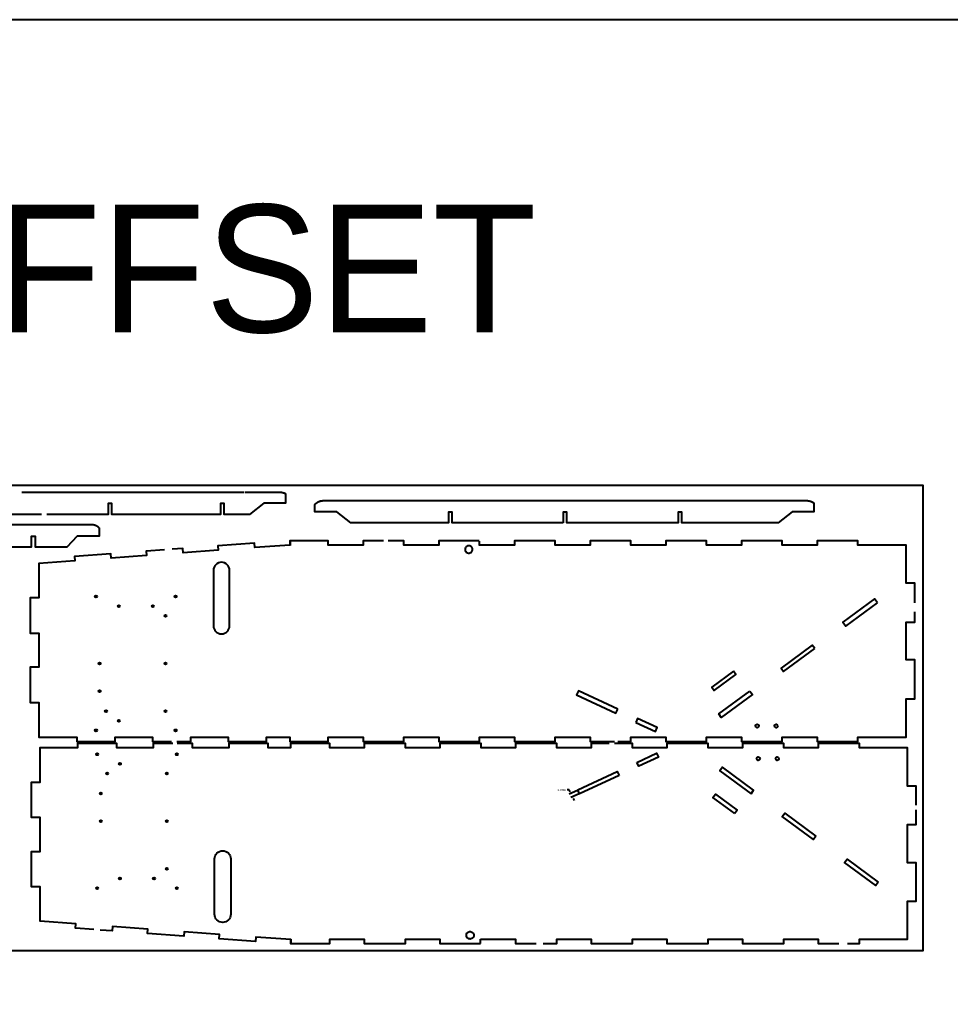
# Model space of a CAD drawing. Header units: inches. Extents: x -1514 to 1282, y -2074 to 286.
# Drawn here: x -789.5 to -703.5, y -1412.2 to -1321.4 of the extents above; entities that cross this region are included whole.
import ezdxf

# ---------------------------------------------------------------- set-up
doc = ezdxf.new("R2010")
doc.units = ezdxf.units.IN
doc.header["$LTSCALE"] = 0.1
doc.header["$MEASUREMENT"] = 0
doc.layers.add('pic', color=1, linetype='Continuous')
doc.dimstyles.get("Standard").update_dxf_attribs({"dimtxt": 0.18, "dimasz": 0.18, "dimexe": 0.18, "dimexo": 0.0625, "dimgap": 0.09, "dimtad": 0, "dimtih": 1, "dimtoh": 1, "dimdec": 4, "dimzin": 0, "dimdsep": 46, "dimtxsty": 'Standard', "dimcen": 0.09, "dimadec": 0, "dimazin": 0, "dimtfac": 1, "dimtdec": 4, "dimtofl": 0, "dimtmove": 0, "dimatfit": 3, "dimfxl": 1, "dimtolj": 1, "dimtzin": 0, "dimarcsym": 0})

# ---------------------------------------------------------------- blocks, each defined once
blk = doc.blocks.new('*D143')
at = {"layer": 'Defpoints', "color": 0, "transparency": 16777216}
for p in [(-737.887, -1392.611), (-738.564, -1392.928), (-737.743, -1392.92)]:
    blk.add_point(p, dxfattribs=at)
at = {"layer": 'pic', "color": 0, "lineweight": -2, "transparency": 16777216}
for p, q in [((-738.717, -1392.601), (-738.897, -1392.601)), ((-737.944, -1392.638), (-738.728, -1393.004)), ((-738.641, -1392.764), (-738.717, -1392.601)), ((-737.8, -1392.946), (-738.584, -1393.312)), ((-738.345, -1393.399), (-738.268, -1393.562))]:
    blk.add_line(p, q, dxfattribs=at)
at = {"layer": 'pic', "color": 0, "transparency": 16777216}
for points in [[(-738.613, -1392.752), (-738.668, -1392.777), (-738.564, -1392.928)], [(-738.317, -1393.386), (-738.372, -1393.412), (-738.421, -1393.236)]]:
    blk.add_solid(points, dxfattribs=at)
at = {"layer": 'pic', "color": 0, "transparency": 16777216, "insert": (-739.407, -1392.601), "char_height": 0.18, "attachment_point": 5}
blk.add_mtext('\\A1;0.3402', dxfattribs=at)

msp = doc.modelspace()

# ---------------------------------------------------------------- linework, layer by layer
at = {"color": 7, "linetype": 'Continuous', "lineweight": 25}
for p, q in [((-764.5388, -1369.58736), (-764.5388, -1369.98842)), ((-747.04141, -1369.58736), (-747.04141, -1369.98736)), ((-764.42946, -1406.8115), (-764.42946, -1406.41044)), ((-746.93208, -1406.8115), (-746.93208, -1406.4115))]:
    msp.add_line(p, q, dxfattribs=at)
for points in [[(-789.3407, -1365.06263), (-768.79323, -1365.06263)], [(-768.67881, -1365.06263), (-765.52192, -1365.06263), (-765.51745, -1365.06264), (-765.51294, -1365.06266), (-765.50844, -1365.06271), (-765.50393, -1365.06277), (-765.49942, -1365.06286), (-765.49491, -1365.06296), (-765.49041, -1365.06308), (-765.4859, -1365.06321), (-765.48139, -1365.06337), (-765.47687, -1365.06354), (-765.47236, -1365.06374), (-765.46785, -1365.06395), (-765.46334, -1365.06418), (-765.45883, -1365.06442), (-765.45432, -1365.06469), (-765.44981, -1365.06497), (-765.4453, -1365.06527), (-765.44079, -1365.06559), (-765.43628, -1365.06593), (-765.43177, -1365.06629), (-765.42726, -1365.06666), (-765.42275, -1365.06706), (-765.41825, -1365.06747), (-765.41374, -1365.0679), (-765.40924, -1365.06834), (-765.40473, -1365.06881), (-765.40023, -1365.06929), (-765.39573, -1365.06979), (-765.39123, -1365.07031), (-765.38674, -1365.07085), (-765.38224, -1365.07141), (-765.37775, -1365.07198), (-765.37326, -1365.07257), (-765.36877, -1365.07318), (-765.36428, -1365.07381), (-765.3598, -1365.07446), (-765.35532, -1365.07512), (-765.35084, -1365.0758), (-765.34636, -1365.0765), (-765.34189, -1365.07722), (-765.33742, -1365.07796), (-765.33295, -1365.07871), (-765.32848, -1365.07948), (-765.32402, -1365.08027), (-765.31956, -1365.08108), (-765.31511, -1365.08191), (-765.31066, -1365.08275), (-765.30621, -1365.08362), (-765.30177, -1365.0845), (-765.29733, -1365.08539), (-765.29289, -1365.08631), (-765.28846, -1365.08724), (-765.28403, -1365.0882), (-765.2796, -1365.08917), (-765.27519, -1365.09015), (-765.27077, -1365.09116), (-765.26636, -1365.09218), (-765.26195, -1365.09322), (-765.25755, -1365.09428), (-765.25316, -1365.09536), (-765.24877, -1365.09646), (-765.24438, -1365.09757), (-765.24, -1365.0987), (-765.23562, -1365.09985), (-765.23125, -1365.10102), (-765.22689, -1365.1022), (-765.22253, -1365.1034), (-765.21818, -1365.10462), (-765.21383, -1365.10586), (-765.20949, -1365.10712), (-765.20515, -1365.10839), (-765.20082, -1365.10968), (-765.1965, -1365.11099), (-765.19218, -1365.11232), (-765.18787, -1365.11366), (-765.18357, -1365.11503), (-765.17927, -1365.11641), (-765.17498, -1365.11781), (-765.1707, -1365.11922), (-765.16642, -1365.12066), (-765.16217, -1365.1221), (-765.16002, -1365.12284), (-765.15786, -1365.12359), (-765.15358, -1365.12508), (-765.14929, -1365.1266), (-765.14501, -1365.12814), (-765.14074, -1365.1297), (-765.13646, -1365.13127), (-765.1322, -1365.13287), (-765.12794, -1365.13448), (-765.12369, -1365.13611), (-765.11944, -1365.13775), (-765.1152, -1365.13942), (-765.11097, -1365.1411), (-765.10674, -1365.1428), (-765.10252, -1365.14452), (-765.09831, -1365.14626), (-765.09411, -1365.14802), (-765.08991, -1365.14979), (-765.08572, -1365.15158), (-765.08153, -1365.15339), (-765.07736, -1365.15522), (-765.07319, -1365.15707), (-765.06903, -1365.15893), (-765.06488, -1365.16081), (-765.06073, -1365.16271), (-765.05659, -1365.16462), (-765.05246, -1365.16656), (-765.04834, -1365.16851), (-765.04423, -1365.17048), (-765.04013, -1365.17246), (-765.03603, -1365.17447), (-765.03195, -1365.17649), (-765.02787, -1365.17853), (-765.0238, -1365.18058), (-765.01974, -1365.18266), (-765.01569, -1365.18475), (-765.01165, -1365.18686), (-765.00762, -1365.18898), (-765.0036, -1365.19113), (-764.99958, -1365.19329), (-764.99558, -1365.19546), (-764.99159, -1365.19766), (-764.98761, -1365.19987), (-764.98363, -1365.2021), (-764.97967, -1365.20434), (-764.97572, -1365.2066), (-764.97178, -1365.20888), (-764.95303, -1365.21983), (-764.95303, -1366.1026), (-766.97274, -1366.1026), (-768.28502, -1367.12263), (-770.63604, -1367.12263), (-770.63604, -1366.12263), (-770.97604, -1366.12263), (-770.97604, -1367.12263), (-781.03604, -1367.12263), (-781.03604, -1366.12263), (-781.37604, -1366.12263), (-781.37604, -1367.12263), (-787.0453, -1367.12263)], [(-788.16717, -1367.12263), (-791.62028, -1367.12263)], [(-787.5261, -1367.12263), (-788.16717, -1367.12263)], [(-798.7159, -1370.14024), (-788.44166, -1370.14024), (-788.44166, -1369.14024), (-788.10166, -1369.14024), (-788.10166, -1370.14024), (-785.14464, -1370.14024), (-784.18733, -1369.12017), (-782.17031, -1369.12017), (-782.17031, -1368.39562), (-782.18148, -1368.38453), (-782.18383, -1368.38221), (-782.1862, -1368.3799), (-782.18857, -1368.37759), (-782.19094, -1368.37529), (-782.19333, -1368.373), (-782.19573, -1368.37072), (-782.19813, -1368.36844), (-782.20054, -1368.36618), (-782.20296, -1368.36392), (-782.20539, -1368.36166), (-782.20782, -1368.35942), (-782.21026, -1368.35718), (-782.21271, -1368.35496), (-782.21517, -1368.35274), (-782.21764, -1368.35052), (-782.22011, -1368.34832), (-782.2226, -1368.34612), (-782.22508, -1368.34393), (-782.22758, -1368.34175), (-782.23009, -1368.33958), (-782.2326, -1368.33742), (-782.23512, -1368.33526), (-782.23764, -1368.33311), (-782.24018, -1368.33097), (-782.24272, -1368.32884), (-782.24527, -1368.32672), (-782.24782, -1368.3246), (-782.25039, -1368.3225), (-782.25296, -1368.3204), (-782.25553, -1368.31831), (-782.25812, -1368.31623), (-782.26071, -1368.31415), (-782.26331, -1368.31209), (-782.26591, -1368.31003), (-782.26852, -1368.30798), (-782.27114, -1368.30594), (-782.27377, -1368.30391), (-782.2764, -1368.30188), (-782.27904, -1368.29987), (-782.28168, -1368.29786), (-782.28434, -1368.29586), (-782.28699, -1368.29387), (-782.28966, -1368.29189), (-782.29233, -1368.28992), (-782.29501, -1368.28795), (-782.29769, -1368.286), (-782.30038, -1368.28405), (-782.30308, -1368.28211), (-782.30578, -1368.28018), (-782.30849, -1368.27826), (-782.31121, -1368.27635), (-782.31393, -1368.27444), (-782.31666, -1368.27255), (-782.31939, -1368.27066), (-782.32213, -1368.26879), (-782.32487, -1368.26692), (-782.32762, -1368.26506), (-782.33038, -1368.2632), (-782.33314, -1368.26136), (-782.33591, -1368.25953), (-782.33869, -1368.2577), (-782.34147, -1368.25589), (-782.34425, -1368.25408), (-782.34704, -1368.25228), (-782.34984, -1368.25049), (-782.35264, -1368.24871), (-782.35545, -1368.24694), (-782.35826, -1368.24518), (-782.36108, -1368.24343), (-782.3639, -1368.24168), (-782.36673, -1368.23995), (-782.36956, -1368.23822), (-782.3724, -1368.23651), (-782.37524, -1368.2348), (-782.37809, -1368.2331), (-782.38095, -1368.23141), (-782.3838, -1368.22973), (-782.38667, -1368.22806), (-782.38954, -1368.2264), (-782.39241, -1368.22475), (-782.39529, -1368.2231), (-782.39817, -1368.22147), (-782.40106, -1368.21985), (-782.40395, -1368.21823), (-782.40685, -1368.21663), (-782.40975, -1368.21503), (-782.41265, -1368.21344), (-782.41556, -1368.21187), (-782.41848, -1368.2103), (-782.4214, -1368.20874), (-782.42432, -1368.20719), (-782.42725, -1368.20565), (-782.43018, -1368.20412), (-782.43312, -1368.2026), (-782.43606, -1368.20109), (-782.439, -1368.19959), (-782.44195, -1368.1981), (-782.4449, -1368.19662), (-782.44786, -1368.19514), (-782.45082, -1368.19368), (-782.45378, -1368.19223), (-782.45675, -1368.19079), (-782.45972, -1368.18935), (-782.4627, -1368.18793), (-782.46568, -1368.18652), (-782.46867, -1368.18511), (-782.47166, -1368.18371), (-782.47465, -1368.18233), (-782.47766, -1368.18095), (-782.48066, -1368.17958), (-782.48367, -1368.17822), (-782.48669, -1368.17687), (-782.48971, -1368.17553), (-782.49273, -1368.1742), (-782.49576, -1368.17287), (-782.4988, -1368.17156), (-782.50184, -1368.17026), (-782.50488, -1368.16896), (-782.50793, -1368.16768), (-782.51098, -1368.1664), (-782.51405, -1368.16512), (-782.52016, -1368.16262), (-782.5263, -1368.16015), (-782.53245, -1368.15772), (-782.53863, -1368.15532), (-782.54481, -1368.15297), (-782.55102, -1368.15064), (-782.55724, -1368.14836), (-782.56347, -1368.14611), (-782.56972, -1368.1439), (-782.57598, -1368.14173), (-782.58225, -1368.13959), (-782.58854, -1368.13749), (-782.59484, -1368.13543), (-782.60116, -1368.13341), (-782.60748, -1368.13142), (-782.61382, -1368.12947), (-782.62017, -1368.12756), (-782.62653, -1368.12569), (-782.6329, -1368.12385), (-782.63928, -1368.12205), (-782.64567, -1368.12029), (-782.65207, -1368.11857), (-782.65849, -1368.11688), (-782.66491, -1368.11523), (-782.67134, -1368.11362), (-782.67777, -1368.11205), (-782.68422, -1368.11051), (-782.69068, -1368.10902), (-782.69714, -1368.10756), (-782.70361, -1368.10614), (-782.71008, -1368.10475), (-782.71656, -1368.10341), (-782.72305, -1368.1021), (-782.72955, -1368.10083), (-782.73605, -1368.0996), (-782.74255, -1368.09841), (-782.74906, -1368.09726), (-782.75558, -1368.09614), (-782.7621, -1368.09506), (-782.76862, -1368.09402), (-782.77515, -1368.09302), (-782.78168, -1368.09206), (-782.78821, -1368.09114), (-782.79474, -1368.09025), (-782.80126, -1368.08941), (-782.80456, -1368.08899), (-782.80788, -1368.08859), (-782.81447, -1368.08781), (-782.82108, -1368.08707), (-782.8277, -1368.08637), (-782.83433, -1368.08571), (-782.84095, -1368.08508), (-782.84759, -1368.08449), (-782.85422, -1368.08394), (-782.86086, -1368.08343), (-782.8675, -1368.08296), (-782.87414, -1368.08252), (-782.88079, -1368.08213), (-782.88744, -1368.08177), (-782.89409, -1368.08145), (-782.90074, -1368.08116), (-782.90739, -1368.08092), (-782.91404, -1368.08071), (-782.9207, -1368.08054), (-782.92735, -1368.08041), (-782.934, -1368.08031), (-782.94065, -1368.08025), (-782.94726, -1368.08024), (-798.74347, -1368.08024)], [(-755.89317, -1369.55736), (-757.77597, -1369.55736), (-757.77597, -1369.95736), (-761.00932, -1369.95736), (-761.00932, -1369.55736), (-764.5688, -1369.55736), (-764.5688, -1369.96053), (-767.80041, -1370.19616), (-767.8295, -1369.79722), (-771.20778, -1370.04356), (-771.17869, -1370.4425), (-774.43729, -1370.6801), (-774.46638, -1370.28116), (-775.43231, -1370.35159)], [(-747.04141, -1369.55736), (-750.77597, -1369.55736), (-750.77597, -1369.95736), (-754.01037, -1369.95736), (-754.01037, -1369.55736), (-755.46859, -1369.55736)], [(-706.77002, -1375.29736), (-706.77002, -1373.49736), (-707.57002, -1373.49736), (-707.57002, -1369.95736), (-712.01665, -1369.95736), (-712.01665, -1369.55736), (-715.77597, -1369.55736), (-715.77597, -1369.95736), (-719.0156, -1369.95736), (-719.0156, -1369.55736), (-722.77597, -1369.55736), (-722.77597, -1369.95736), (-726.01455, -1369.95736), (-726.01455, -1369.55736), (-729.77597, -1369.55736), (-729.77597, -1369.95736), (-733.01351, -1369.95736), (-733.01351, -1369.55736), (-736.77597, -1369.55736), (-736.77597, -1369.95736), (-740.01246, -1369.95736), (-740.01246, -1369.55736), (-743.77597, -1369.55736), (-743.77597, -1369.95736), (-747.04141, -1369.95736)], [(-776.15552, -1370.40433), (-777.84466, -1370.5275), (-777.81557, -1370.92644), (-781.07417, -1371.16404), (-781.10326, -1370.7651), (-784.48155, -1371.01143), (-784.45246, -1371.41038), (-787.7688, -1371.65219), (-787.7688, -1374.85154), (-788.5688, -1374.85154), (-788.5688, -1378.11299), (-787.7688, -1378.11299), (-787.7688, -1381.25445), (-788.5688, -1381.25445), (-788.5688, -1384.5159), (-787.7688, -1384.5159), (-787.7688, -1387.71736), (-784.2688, -1387.71736), (-784.2688, -1388.11736), (-780.7088, -1388.11736), (-780.7088, -1387.71736), (-777.2688, -1387.71736), (-777.2688, -1388.11736), (-775.4888, -1388.11736)], [(-734.24054, -1388.11736), (-733.01351, -1388.11736), (-733.01351, -1387.71736), (-729.77597, -1387.71736), (-729.77597, -1388.11736), (-726.01455, -1388.11736), (-726.01455, -1387.71736), (-722.77597, -1387.71736), (-722.77597, -1388.11736), (-719.0156, -1388.11736), (-719.0156, -1387.71736), (-715.77597, -1387.71736), (-715.77597, -1388.11736), (-712.01665, -1388.11736), (-712.01665, -1387.71736), (-707.57002, -1387.71736), (-707.57002, -1384.17736), (-706.77002, -1384.17736), (-706.77002, -1380.57736), (-707.57002, -1380.57736), (-707.57002, -1377.09736), (-706.77002, -1377.09736), (-706.77002, -1376.14913)], [(-775.0207, -1388.11736), (-773.7088, -1388.11736), (-773.7088, -1387.71736), (-770.2688, -1387.71736), (-770.2688, -1388.11736), (-766.7088, -1388.11736), (-766.7088, -1387.71736), (-764.5688, -1387.71736), (-764.5688, -1388.11736), (-761.00932, -1388.11736), (-761.00932, -1387.71736), (-757.77597, -1387.71736), (-757.77597, -1388.11736), (-754.01037, -1388.11736), (-754.01037, -1387.71736), (-750.77597, -1387.71736), (-750.77597, -1388.11736), (-747.01141, -1388.11736), (-747.01141, -1387.71736), (-743.77597, -1387.71736), (-743.77597, -1388.11736), (-740.01246, -1388.11736), (-740.01246, -1387.71736), (-736.77597, -1387.71736), (-736.77597, -1388.11736), (-734.52834, -1388.11736)], [(-782.68307, -1405.51059), (-784.37221, -1405.38742), (-784.34312, -1404.98848), (-787.65946, -1404.74666), (-787.65946, -1401.54732), (-788.45946, -1401.54732), (-788.45946, -1398.28586), (-787.65946, -1398.28586), (-787.65946, -1395.14441), (-788.45946, -1395.14441), (-788.45946, -1391.88296), (-787.65946, -1391.88296), (-787.65946, -1388.6815), (-784.15946, -1388.6815), (-784.15946, -1388.2815), (-780.59946, -1388.2815), (-780.59946, -1388.6815), (-777.15946, -1388.6815), (-777.15946, -1388.2815), (-775.37946, -1388.2815)], [(-774.96669, -1388.2815), (-773.59946, -1388.2815), (-773.59946, -1388.6815), (-770.15946, -1388.6815), (-770.15946, -1388.2815), (-766.59946, -1388.2815), (-766.59946, -1388.6815), (-764.45946, -1388.6815), (-764.45946, -1388.2815), (-760.89999, -1388.2815), (-760.89999, -1388.6815), (-757.66663, -1388.6815), (-757.66663, -1388.2815), (-753.90103, -1388.2815), (-753.90103, -1388.6815), (-750.66663, -1388.6815), (-750.66663, -1388.2815), (-746.90208, -1388.2815), (-746.90208, -1388.6815), (-743.66663, -1388.6815), (-743.66663, -1388.2815), (-739.90313, -1388.2815), (-739.90313, -1388.6815), (-736.66663, -1388.6815), (-736.66663, -1388.2815), (-735.01401, -1388.2815)], [(-734.52834, -1388.2815), (-732.90417, -1388.2815), (-732.90417, -1388.6815), (-729.66663, -1388.6815), (-729.66663, -1388.2815), (-725.90522, -1388.2815), (-725.90522, -1388.6815), (-722.66663, -1388.6815), (-722.66663, -1388.2815), (-718.90627, -1388.2815), (-718.90627, -1388.6815), (-715.66663, -1388.6815), (-715.66663, -1388.2815), (-711.90731, -1388.2815), (-711.90731, -1388.6815), (-707.46069, -1388.6815), (-707.46069, -1392.2215), (-706.66069, -1392.2215), (-706.66069, -1394.0215)], [(-706.66069, -1394.4488), (-706.66069, -1395.8215), (-707.46069, -1395.8215), (-707.46069, -1399.3015), (-706.66069, -1399.3015), (-706.66069, -1402.9015), (-707.46069, -1402.9015), (-707.46069, -1406.4415), (-711.90731, -1406.4415), (-711.90731, -1406.8415), (-712.99023, -1406.8415)], [(-746.93208, -1406.8415), (-750.66663, -1406.8415), (-750.66663, -1406.4415), (-753.90103, -1406.4415), (-753.90103, -1406.8415), (-757.66663, -1406.8415), (-757.66663, -1406.4415), (-760.89999, -1406.4415), (-760.89999, -1406.8415), (-764.45946, -1406.8415), (-764.45946, -1406.43833), (-767.69107, -1406.20269), (-767.72016, -1406.60163), (-771.09845, -1406.3553), (-771.06936, -1405.95636), (-774.32796, -1405.71875), (-774.35705, -1406.11769), (-777.73533, -1405.87136), (-777.70624, -1405.47242), (-780.96484, -1405.23481), (-780.99393, -1405.63375), (-782.08607, -1405.55412)], [(-741.78488, -1406.8415), (-743.66663, -1406.8415), (-743.66663, -1406.4415), (-746.93208, -1406.4415)], [(-713.78697, -1406.8415), (-715.66663, -1406.8415), (-715.66663, -1406.4415), (-718.90627, -1406.4415), (-718.90627, -1406.8415), (-722.66663, -1406.8415), (-722.66663, -1406.4415), (-725.90522, -1406.4415), (-725.90522, -1406.8415), (-729.66663, -1406.8415), (-729.66663, -1406.4415), (-732.90417, -1406.4415), (-732.90417, -1406.8415), (-736.66663, -1406.8415), (-736.66663, -1406.4415), (-739.90313, -1406.4415), (-739.90313, -1406.8415), (-741.12882, -1406.8415)]]:
    msp.add_lwpolyline(points, dxfattribs=at)
for points in [[(-739.26831, -1367.91241), (-749.54255, -1367.91241), (-749.54255, -1366.91241), (-749.88255, -1366.91241), (-749.88255, -1367.91241), (-758.92477, -1367.91241), (-760.21745, -1366.89237), (-762.23704, -1366.89237), (-762.23704, -1366.19615), (-762.22665, -1366.18502), (-762.22428, -1366.1825), (-762.22191, -1366.17999), (-762.21952, -1366.17749), (-762.21713, -1366.175), (-762.21472, -1366.17251), (-762.21231, -1366.17003), (-762.20989, -1366.16756), (-762.20746, -1366.1651), (-762.20501, -1366.16265), (-762.20257, -1366.16021), (-762.20011, -1366.15777), (-762.19764, -1366.15534), (-762.19516, -1366.15292), (-762.19268, -1366.15051), (-762.19018, -1366.14811), (-762.18768, -1366.14572), (-762.18517, -1366.14333), (-762.18265, -1366.14095), (-762.18012, -1366.13858), (-762.17758, -1366.13622), (-762.17504, -1366.13387), (-762.17249, -1366.13153), (-762.16992, -1366.12919), (-762.16735, -1366.12687), (-762.16477, -1366.12455), (-762.16219, -1366.12224), (-762.15959, -1366.11994), (-762.15699, -1366.11765), (-762.15438, -1366.11536), (-762.15176, -1366.11309), (-762.14913, -1366.11082), (-762.1465, -1366.10857), (-762.14385, -1366.10632), (-762.1412, -1366.10408), (-762.13855, -1366.10185), (-762.13588, -1366.09963), (-762.13321, -1366.09741), (-762.13053, -1366.09521), (-762.12784, -1366.09301), (-762.12514, -1366.09083), (-762.12244, -1366.08865), (-762.11973, -1366.08648), (-762.11701, -1366.08433), (-762.11428, -1366.08218), (-762.11155, -1366.08004), (-762.10881, -1366.0779), (-762.10606, -1366.07578), (-762.10331, -1366.07367), (-762.10055, -1366.07157), (-762.09778, -1366.06947), (-762.095, -1366.06739), (-762.09222, -1366.06531), (-762.08943, -1366.06324), (-762.08664, -1366.06119), (-762.08383, -1366.05914), (-762.08102, -1366.0571), (-762.07821, -1366.05507), (-762.07539, -1366.05305), (-762.07256, -1366.05104), (-762.06972, -1366.04904), (-762.06688, -1366.04705), (-762.06403, -1366.04507), (-762.06118, -1366.0431), (-762.05832, -1366.04113), (-762.05545, -1366.03918), (-762.05258, -1366.03724), (-762.0497, -1366.03531), (-762.04681, -1366.03338), (-762.04392, -1366.03147), (-762.04102, -1366.02956), (-762.03812, -1366.02767), (-762.03521, -1366.02578), (-762.03229, -1366.02391), (-762.02937, -1366.02205), (-762.02644, -1366.02019), (-762.02351, -1366.01835), (-762.02057, -1366.01651), (-762.01763, -1366.01469), (-762.01468, -1366.01287), (-762.01173, -1366.01107), (-762.00877, -1366.00927), (-762.0058, -1366.00749), (-762.00283, -1366.00571), (-761.99985, -1366.00395), (-761.99687, -1366.00219), (-761.99388, -1366.00045), (-761.99089, -1365.99872), (-761.98789, -1365.99699), (-761.98489, -1365.99528), (-761.98188, -1365.99358), (-761.97887, -1365.99188), (-761.97585, -1365.9902), (-761.97283, -1365.98853), (-761.96981, -1365.98687), (-761.96677, -1365.98522), (-761.96374, -1365.98358), (-761.9607, -1365.98195), (-761.95765, -1365.98033), (-761.9546, -1365.97872), (-761.95155, -1365.97712), (-761.94849, -1365.97553), (-761.94542, -1365.97395), (-761.94234, -1365.97238), (-761.93926, -1365.97082), (-761.93618, -1365.96927), (-761.93309, -1365.96773), (-761.92999, -1365.9662), (-761.92689, -1365.96468), (-761.92378, -1365.96317), (-761.92067, -1365.96167), (-761.91755, -1365.96018), (-761.91443, -1365.9587), (-761.9113, -1365.95723), (-761.90817, -1365.95577), (-761.90503, -1365.95432), (-761.90188, -1365.95287), (-761.89873, -1365.95144), (-761.89558, -1365.95002), (-761.89242, -1365.94861), (-761.88926, -1365.94721), (-761.88609, -1365.94582), (-761.88292, -1365.94444), (-761.87974, -1365.94307), (-761.87656, -1365.94171), (-761.87337, -1365.94036), (-761.87018, -1365.93902), (-761.86698, -1365.93769), (-761.86378, -1365.93637), (-761.86057, -1365.93505), (-761.85736, -1365.93375), (-761.85415, -1365.93246), (-761.85093, -1365.93118), (-761.84771, -1365.92991), (-761.84448, -1365.92865), (-761.84125, -1365.9274), (-761.83802, -1365.92616), (-761.83478, -1365.92493), (-761.83153, -1365.92371), (-761.82829, -1365.9225), (-761.82504, -1365.9213), (-761.82178, -1365.92012), (-761.81852, -1365.91894), (-761.81526, -1365.91777), (-761.81199, -1365.91661), (-761.80872, -1365.91546), (-761.80545, -1365.91432), (-761.80217, -1365.91319), (-761.79889, -1365.91208), (-761.79561, -1365.91097), (-761.79232, -1365.90987), (-761.78903, -1365.90878), (-761.78574, -1365.90771), (-761.78244, -1365.90664), (-761.77914, -1365.90558), (-761.77583, -1365.90454), (-761.77253, -1365.9035), (-761.76922, -1365.90247), (-761.7659, -1365.90146), (-761.76259, -1365.90045), (-761.75927, -1365.89946), (-761.75595, -1365.89847), (-761.75262, -1365.8975), (-761.74929, -1365.89654), (-761.74596, -1365.89558), (-761.74263, -1365.89464), (-761.73929, -1365.89371), (-761.73596, -1365.89278), (-761.73261, -1365.89187), (-761.72927, -1365.89097), (-761.72592, -1365.89008), (-761.72258, -1365.8892), (-761.71923, -1365.88833), (-761.71587, -1365.88747), (-761.71252, -1365.88662), (-761.70916, -1365.88578), (-761.7058, -1365.88495), (-761.70244, -1365.88413), (-761.69907, -1365.88332), (-761.69571, -1365.88252), (-761.69234, -1365.88174), (-761.68897, -1365.88096), (-761.6856, -1365.88019), (-761.68222, -1365.87944), (-761.67885, -1365.87869), (-761.67547, -1365.87796), (-761.67209, -1365.87723), (-761.66871, -1365.87652), (-761.66533, -1365.87582), (-761.66194, -1365.87512), (-761.65856, -1365.87444), (-761.65517, -1365.87377), (-761.65178, -1365.87311), (-761.64839, -1365.87246), (-761.645, -1365.87182), (-761.64161, -1365.87119), (-761.63822, -1365.87057), (-761.63482, -1365.86996), (-761.63142, -1365.86937), (-761.62803, -1365.86878), (-761.62463, -1365.8682), (-761.62123, -1365.86764), (-761.61783, -1365.86708), (-761.6144, -1365.86653), (-761.61097, -1365.866), (-761.60754, -1365.86547), (-761.6041, -1365.86495), (-761.60066, -1365.86444), (-761.59722, -1365.86395), (-761.59378, -1365.86346), (-761.59033, -1365.86298), (-761.58689, -1365.86252), (-761.58344, -1365.86206), (-761.57999, -1365.86162), (-761.57654, -1365.86119), (-761.57309, -1365.86076), (-761.56964, -1365.86035), (-761.56618, -1365.85995), (-761.56273, -1365.85956), (-761.55927, -1365.85918), (-761.55581, -1365.8588), (-761.55235, -1365.85844), (-761.54889, -1365.85809), (-761.54543, -1365.85776), (-761.54197, -1365.85743), (-761.5385, -1365.85711), (-761.53504, -1365.8568), (-761.53157, -1365.8565), (-761.52811, -1365.85621), (-761.52464, -1365.85594), (-761.52117, -1365.85567), (-761.5177, -1365.85542), (-761.51423, -1365.85517), (-761.51076, -1365.85494), (-761.50729, -1365.85471), (-761.50382, -1365.8545), (-761.50035, -1365.85429), (-761.49688, -1365.8541), (-761.4934, -1365.85392), (-761.48993, -1365.85375), (-761.48646, -1365.85358), (-761.48298, -1365.85343), (-761.47951, -1365.85329), (-761.47604, -1365.85316), (-761.47256, -1365.85304), (-761.46909, -1365.85293), (-761.46561, -1365.85283), (-761.46214, -1365.85274), (-761.45866, -1365.85267), (-761.45519, -1365.8526), (-761.45172, -1365.85254), (-761.44824, -1365.85249), (-761.44477, -1365.85246), (-761.4413, -1365.85243), (-761.43782, -1365.85242), (-761.43437, -1365.85241), (-716.76227, -1365.85241), (-716.75685, -1365.85242), (-716.75139, -1365.85246), (-716.74592, -1365.85253), (-716.74046, -1365.85262), (-716.735, -1365.85274), (-716.72953, -1365.85288), (-716.72407, -1365.85305), (-716.7186, -1365.85325), (-716.71313, -1365.85347), (-716.70766, -1365.85372), (-716.70219, -1365.85399), (-716.69673, -1365.8543), (-716.69126, -1365.85462), (-716.68579, -1365.85498), (-716.68032, -1365.85536), (-716.67486, -1365.85576), (-716.66939, -1365.85619), (-716.66393, -1365.85665), (-716.65846, -1365.85713), (-716.653, -1365.85764), (-716.64754, -1365.85818), (-716.64208, -1365.85874), (-716.63662, -1365.85933), (-716.63117, -1365.85994), (-716.62572, -1365.86058), (-716.62027, -1365.86125), (-716.61482, -1365.86194), (-716.60938, -1365.86266), (-716.60394, -1365.8634), (-716.5985, -1365.86417), (-716.59306, -1365.86496), (-716.58763, -1365.86579), (-716.58221, -1365.86663), (-716.57678, -1365.86751), (-716.57136, -1365.86841), (-716.56595, -1365.86933), (-716.56054, -1365.87028), (-716.55513, -1365.87126), (-716.54973, -1365.87226), (-716.54434, -1365.87329), (-716.53895, -1365.87434), (-716.53356, -1365.87542), (-716.52818, -1365.87653), (-716.52281, -1365.87766), (-716.51744, -1365.87882), (-716.51208, -1365.88), (-716.50673, -1365.88121), (-716.50138, -1365.88245), (-716.49604, -1365.88371), (-716.4907, -1365.885), (-716.48538, -1365.88631), (-716.48006, -1365.88765), (-716.47474, -1365.88901), (-716.46944, -1365.8904), (-716.46414, -1365.89182), (-716.45885, -1365.89326), (-716.45357, -1365.89473), (-716.4483, -1365.89622), (-716.44303, -1365.89774), (-716.43778, -1365.89929), (-716.43253, -1365.90086), (-716.42729, -1365.90245), (-716.42206, -1365.90407), (-716.41684, -1365.90572), (-716.41163, -1365.9074), (-716.40643, -1365.9091), (-716.40124, -1365.91082), (-716.39606, -1365.91257), (-716.39089, -1365.91435), (-716.38572, -1365.91616), (-716.38055, -1365.91799), (-716.37539, -1365.91985), (-716.37024, -1365.92174), (-716.3651, -1365.92366), (-716.35996, -1365.9256), (-716.35483, -1365.92757), (-716.34971, -1365.92956), (-716.3446, -1365.93159), (-716.3395, -1365.93363), (-716.33441, -1365.93571), (-716.32933, -1365.93781), (-716.32426, -1365.93994), (-716.31919, -1365.94209), (-716.31414, -1365.94427), (-716.3091, -1365.94648), (-716.30406, -1365.94871), (-716.29904, -1365.95096), (-716.29403, -1365.95325), (-716.28903, -1365.95556), (-716.28404, -1365.95789), (-716.27906, -1365.96025), (-716.27409, -1365.96264), (-716.26914, -1365.96505), (-716.2642, -1365.96749), (-716.25927, -1365.96995), (-716.25435, -1365.97243), (-716.24944, -1365.97495), (-716.24455, -1365.97748), (-716.23967, -1365.98005), (-716.2348, -1365.98264), (-716.22995, -1365.98525), (-716.22511, -1365.98789), (-716.22028, -1365.99055), (-716.21547, -1365.99324), (-716.21067, -1365.99595), (-716.20589, -1365.99868), (-716.20112, -1366.00145), (-716.19636, -1366.00423), (-716.19162, -1366.00704), (-716.1869, -1366.00988), (-716.18219, -1366.01273), (-716.17749, -1366.01562), (-716.17282, -1366.01853), (-716.16815, -1366.02146), (-716.16351, -1366.02441), (-716.15888, -1366.02739), (-716.15427, -1366.0304), (-716.14967, -1366.03342), (-716.14509, -1366.03647), (-716.14053, -1366.03955), (-716.13598, -1366.04265), (-716.13146, -1366.04577), (-716.12695, -1366.04892), (-716.12246, -1366.05208), (-716.11798, -1366.05528), (-716.11353, -1366.05849), (-716.10909, -1366.06173), (-716.09256, -1366.07394), (-716.09256, -1366.89237), (-718.11215, -1366.89237), (-719.40484, -1367.91241), (-728.31407, -1367.91241), (-728.31407, -1366.91241), (-728.65407, -1366.91241), (-728.65407, -1367.91241), (-738.92831, -1367.91241), (-738.92831, -1366.91241), (-739.26831, -1366.91241)], [(-710.20516, -1375.28937), (-710.47817, -1374.91873), (-713.40906, -1377.07764), (-713.13605, -1377.44828)], [(-716.01247, -1379.52938), (-716.2497, -1379.20732), (-719.13228, -1381.33064), (-718.89505, -1381.6527)], [(-723.52224, -1381.61835), (-725.53511, -1383.10103), (-725.3127, -1383.40296), (-723.29984, -1381.92028)], [(-734.22594, -1385.13858), (-737.86696, -1383.43939), (-738.03619, -1383.80202), (-734.39517, -1385.50121)], [(-722.01486, -1383.45397), (-721.77743, -1383.7763), (-724.66001, -1385.89962), (-724.89744, -1385.57729)], [(-732.57467, -1386.3508), (-730.75417, -1387.20039), (-730.58494, -1386.83776), (-732.40544, -1385.98817)], [(-732.46534, -1390.04806), (-730.64484, -1389.19846), (-730.47561, -1389.56109), (-732.29611, -1390.41068)], [(-734.11661, -1391.26028), (-737.75762, -1392.95946), (-737.92685, -1392.59684), (-734.28584, -1390.89765)], [(-721.90553, -1392.94489), (-721.6681, -1392.62256), (-724.55068, -1390.49924), (-724.78811, -1390.82157)], [(-723.41291, -1394.78051), (-725.42577, -1393.29782), (-725.20337, -1392.99589), (-723.1905, -1394.47858)], [(-715.90313, -1396.86948), (-716.14036, -1397.19153), (-719.02295, -1395.06821), (-718.78572, -1394.74615)], [(-710.13777, -1401.11585), (-710.3752, -1401.43818), (-713.25778, -1399.31486), (-713.02035, -1398.99252)]]:
    msp.add_lwpolyline(points, close=True, dxfattribs=at)
for points in [[(-771.63011, -1377.42312, 1), (-770.13011, -1377.42312), (-770.13011, -1372.30562, 1), (-771.63011, -1372.30562)], [(-771.52078, -1398.97573, -1), (-770.02078, -1398.97573), (-770.02078, -1404.09323, -1), (-771.52078, -1404.09323)]]:
    msp.add_lwpolyline(points, format="xyb", close=True, dxfattribs=at)
for centre, radius in [((-782.4888, -1374.7184), 0.095), ((-775.12265, -1374.7184), 0.095), ((-780.38053, -1375.6059), 0.095), ((-777.23092, -1375.6059), 0.095), ((-776.04982, -1376.49645), 0.095), ((-782.15218, -1380.9059), 0.095), ((-776.04982, -1380.9059), 0.095), ((-782.15218, -1383.47795), 0.095), ((-781.56163, -1385.31535), 0.095), ((-776.04982, -1385.31535), 0.095), ((-780.38053, -1386.2059), 0.095), ((-782.4888, -1387.0934), 0.095), ((-775.12265, -1387.0934), 0.095), ((-721.3409, -1386.68736), 0.1575), ((-719.5909, -1386.68736), 0.1575), ((-782.37946, -1389.30546), 0.095), ((-775.01332, -1389.30546), 0.095), ((-721.23156, -1389.7115), 0.1575), ((-719.48156, -1389.7115), 0.1575), ((-780.27119, -1390.19296), 0.095), ((-781.4523, -1391.08351), 0.095), ((-775.94049, -1391.08351), 0.095), ((-782.04285, -1392.92091), 0.095), ((-782.04285, -1395.49296), 0.095), ((-775.94049, -1395.49296), 0.095), ((-775.94049, -1399.9024), 0.095), ((-780.27119, -1400.79296), 0.095), ((-777.12159, -1400.79296), 0.095), ((-782.37946, -1401.68046), 0.095), ((-775.01332, -1401.68046), 0.095)]:
    msp.add_circle(centre, radius, dxfattribs=at)
at = {"color": 7, "linetype": 'Continuous'}
for points in [[(-748.34495, -1370.36236), (-748.34495, -1370.30328), (-748.32941, -1370.24427), (-748.25109, -1370.10584), (-748.16225, -1370.04218), (-747.96546, -1370.00475), (-747.85934, -1370.03131), (-747.70362, -1370.15697), (-747.65544, -1370.25489), (-747.65101, -1370.45456), (-747.6948, -1370.55451), (-747.8448, -1370.68691), (-747.94963, -1370.71813), (-748.14789, -1370.68941), (-748.23947, -1370.62974), (-748.32655, -1370.49058), (-748.34495, -1370.42652), (-748.34495, -1370.36236)], [(-748.23561, -1406.0365), (-748.23561, -1406.09557), (-748.22008, -1406.15458), (-748.14176, -1406.29302), (-748.05291, -1406.35667), (-747.85613, -1406.39411), (-747.75001, -1406.36754), (-747.59429, -1406.24189), (-747.5461, -1406.14397), (-747.54168, -1405.94429), (-747.58547, -1405.84434), (-747.73546, -1405.71195), (-747.8403, -1405.68072), (-748.03855, -1405.70944), (-748.13014, -1405.76911), (-748.21722, -1405.90828), (-748.23561, -1405.97234), (-748.23561, -1406.0365)]]:
    msp.add_open_spline(points, degree=3, knots=[0, 0, 0, 0, 0.51379608, 0.51379608, 1.3823541, 1.3823541, 2.25091212, 2.25091212, 3.11947014, 3.11947014, 3.98802816, 3.98802816, 4.85658618, 4.85658618, 5.72514421, 5.72514421, 6.28318531, 6.28318531, 6.28318531, 6.28318531], dxfattribs=at)
at = {"layer": 'pic'}
msp.add_lwpolyline([(-868.4655, -1321.38693), (-615.89558, -1321.38693), (-615.89558, -1681.84954), (-868.4655, -1681.84954)], close=True, dxfattribs=at)
at = {"layer": 'pic', "color": 1}
msp.add_lwpolyline([(-819.49842, -1407.45907), (-705.99842, -1407.45907), (-705.99842, -1364.45907), (-819.49842, -1364.45907)], close=True, dxfattribs=at)

# ---------------------------------------------------------------- texts
at = {"layer": 'pic'}
msp.add_text('0.030 OFFSET', height=11.7886175, dxfattribs=at).set_placement((-847.73338, -1350.28401))

# ---------------------------------------------------------------- dimensions: what is measured, and where the dimension line sits
dim = msp.add_aligned_dim(p1=(-737.74312, -1392.91959), p2=(-737.88698, -1392.61133), distance=0.74767, dimstyle='Standard', dxfattribs=at)
dim.commit()
dim.dimension.update_dxf_attribs({"geometry": '*D143', "text_midpoint": (-739.40674, -1392.60129)})

doc.saveas('drawing.dxf')
